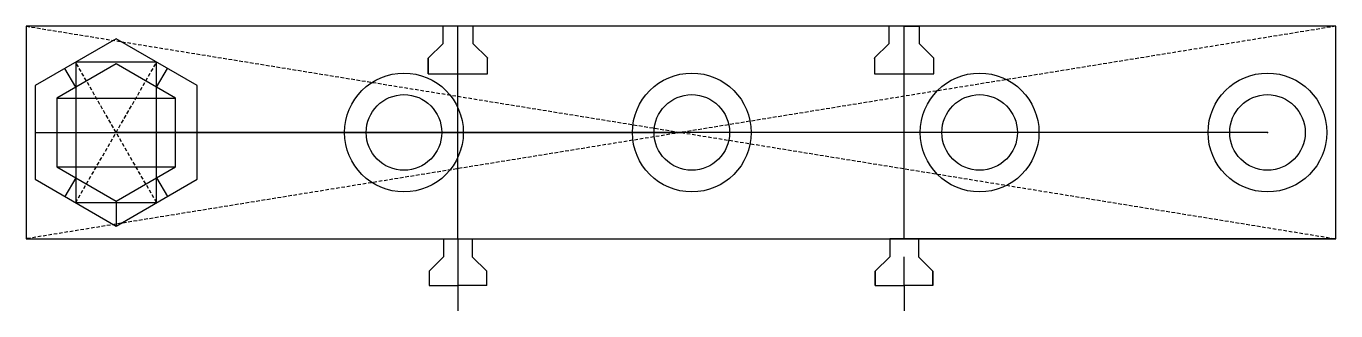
# Model space of a CAD drawing. Header units: millimetres. Extents: x -172 to 10, y -25 to 15.
import ezdxf

# ---------------------------------------------------------------- set-up
doc = ezdxf.new("R2010")
doc.units = ezdxf.units.MM
doc.linetypes.add('DASHED', pattern=[0.75, 0.5, -0.25])
doc.layers.get('0').update_dxf_attribs({"linetype": 'CONTINUOUS'})

msp = doc.modelspace()

# ---------------------------------------------------------------- linework, layer by layer
at = {"linetype": 'DASHED'}
for p, q in [((9.5, 14.75), (-172.5, -14.75)), ((-172.5, 14.75), (9.5, -14.75)), ((-165.62, -9.74), (-154.38, 9.74)), ((-154.38, -9.74), (-165.62, 9.74)), ((-108.41, 10.34), (-108.37, 10.34))]:
    msp.add_line(p, q, dxfattribs=at)
for p, q in [((-114.62, 14.75), (-114.62, 12.3)), ((-112.5, -14.75), (-112.5, 14.75)), ((-110.38, 12.3), (-110.38, 14.75)), ((-52.5, 14.75), (-52.62, 14.75)), ((-52.62, 14.75), (-52.62, 12.3)), ((-50.5, -14.75), (-50.5, 14.75)), ((-50.5, 14.75), (-48.37, 14.75)), ((-48.37, 12.3), (-48.37, 14.75)), ((-114.62, 12.3), (-116.59, 10.34)), ((-108.41, 10.34), (-110.38, 12.3)), ((-52.62, 12.3), (-54.59, 10.34)), ((-46.41, 10.34), (-48.37, 12.3)), ((-116.59, 10.34), (-116.63, 10.3)), ((-116.63, 8.13), (-116.63, 10.3)), ((-116.63, 10.25), (-116.63, 8.25)), ((-108.41, 10.34), (-108.37, 10.3)), ((-108.37, 10.25), (-108.37, 10.3)), ((-108.37, 8.13), (-108.37, 10.25)), ((-54.59, 10.34), (-54.62, 10.3)), ((-54.62, 10.25), (-54.62, 10.3)), ((-54.5, 10.25), (-54.62, 10.25)), ((-54.62, 10.25), (-54.62, 8.25)), ((-46.41, 10.34), (-46.37, 10.3)), ((-46.37, 10.25), (-46.37, 10.3)), ((-46.37, 8.13), (-46.37, 10.25)), ((-165.62, 6.28), (-167.13, 8.88)), ((-154.38, 6.28), (-152.88, 8.88)), ((-116.63, 8.13), (-108.37, 8.13)), ((-54.62, 8.25), (-54.62, 8.13)), ((-54.62, 8.13), (-46.37, 8.13)), ((-168.25, 4.76), (-151.75, 4.76)), ((-171.25, 0), (-81.5, 0)), ((-120, 0), (-160, 0)), ((-80, 0), (-120, 0)), ((-40, 0), (-80, 0)), ((0, 0), (-40, 0)), ((-168.25, -4.76), (-151.75, -4.76)), ((-165.62, -6.28), (-167.13, -8.88)), ((-154.38, -6.28), (-152.88, -8.88)), ((-160, -9.53), (-160, -12.99)), ((-172.5, -14.75), (-112.5, -14.75)), ((-114.5, -14.75), (-114.5, -17.25)), ((-112.5, -14.75), (-112.5, -24.75)), ((-112.5, -14.75), (-112.5, -21.25)), ((-110.5, -14.75), (-110.5, -17.25)), ((-50.5, -14.75), (-52.5, -14.75)), ((-52.5, -14.75), (-52.5, -17.25)), ((-52.5, -14.75), (-52.5, -17.25)), ((9.5, -14.75), (-50.5, -14.75)), ((-50.5, -14.75), (-48.5, -14.75)), ((-48.5, -14.75), (-48.5, -17.25)), ((-48.5, -14.75), (-48.5, -17.25)), ((-116.5, -19.25), (-114.5, -17.25)), ((-108.5, -19.25), (-110.5, -17.25)), ((-54.5, -19.25), (-52.5, -17.25)), ((-54.5, -19.25), (-52.5, -17.25)), ((-50.5, -21.25), (-50.5, -17.25)), ((-46.5, -19.25), (-48.5, -17.25)), ((-46.5, -19.25), (-48.5, -17.25)), ((-116.5, -19.25), (-116.5, -21.25)), ((-108.5, -21.25), (-108.5, -19.25)), ((-54.5, -19.25), (-54.5, -21.25)), ((-54.5, -21.25), (-54.5, -19.25)), ((-54.5, -19.25), (-54.5, -21.25)), ((-46.5, -19.25), (-46.5, -21.25)), ((-46.5, -21.25), (-46.5, -19.25)), ((-46.5, -21.25), (-46.5, -19.25)), ((-116.5, -21.25), (-112.5, -21.25)), ((-108.5, -21.25), (-112.5, -21.25)), ((-54.5, -21.25), (-50.5, -21.25)), ((-54.5, -21.25), (-50.5, -21.25)), ((-50.5, -21.25), (-50.5, -24.75)), ((-46.5, -21.25), (-50.5, -21.25)), ((-46.5, -21.25), (-50.5, -21.25))]:
    msp.add_line(p, q)
for points in [[(9.5, 14.75), (-172.5, 14.75), (-172.5, -14.75), (9.5, -14.75)], [(-148.75, 6.5), (-160, 12.99), (-171.25, 6.5), (-171.25, -6.5), (-160, -12.99), (-148.75, -6.5)], [(-151.75, 4.76), (-160, 9.53), (-168.25, 4.76), (-168.25, -4.76), (-160, -9.53), (-151.75, -4.76)], [(-165.62, -9.74), (-154.38, -9.74), (-154.38, 9.74), (-165.62, 9.74)]]:
    msp.add_lwpolyline(points, close=True)
for centre, radius in [((-120, 0), 8.25), ((-80, 0), 8.25), ((-40, 0), 8.25), ((0, 0), 8.25), ((-120, 0), 5.25), ((-80, 0), 5.25), ((-40, 0), 5.25), ((0, 0), 5.25)]:
    msp.add_circle(centre, radius)
for p in [(-160, 0), (-160, 0), (-160, 0), (-160, 0), (-160, 0), (-81.5, 0), (0, 0)]:
    msp.add_point(p)

doc.saveas('drawing.dxf')
